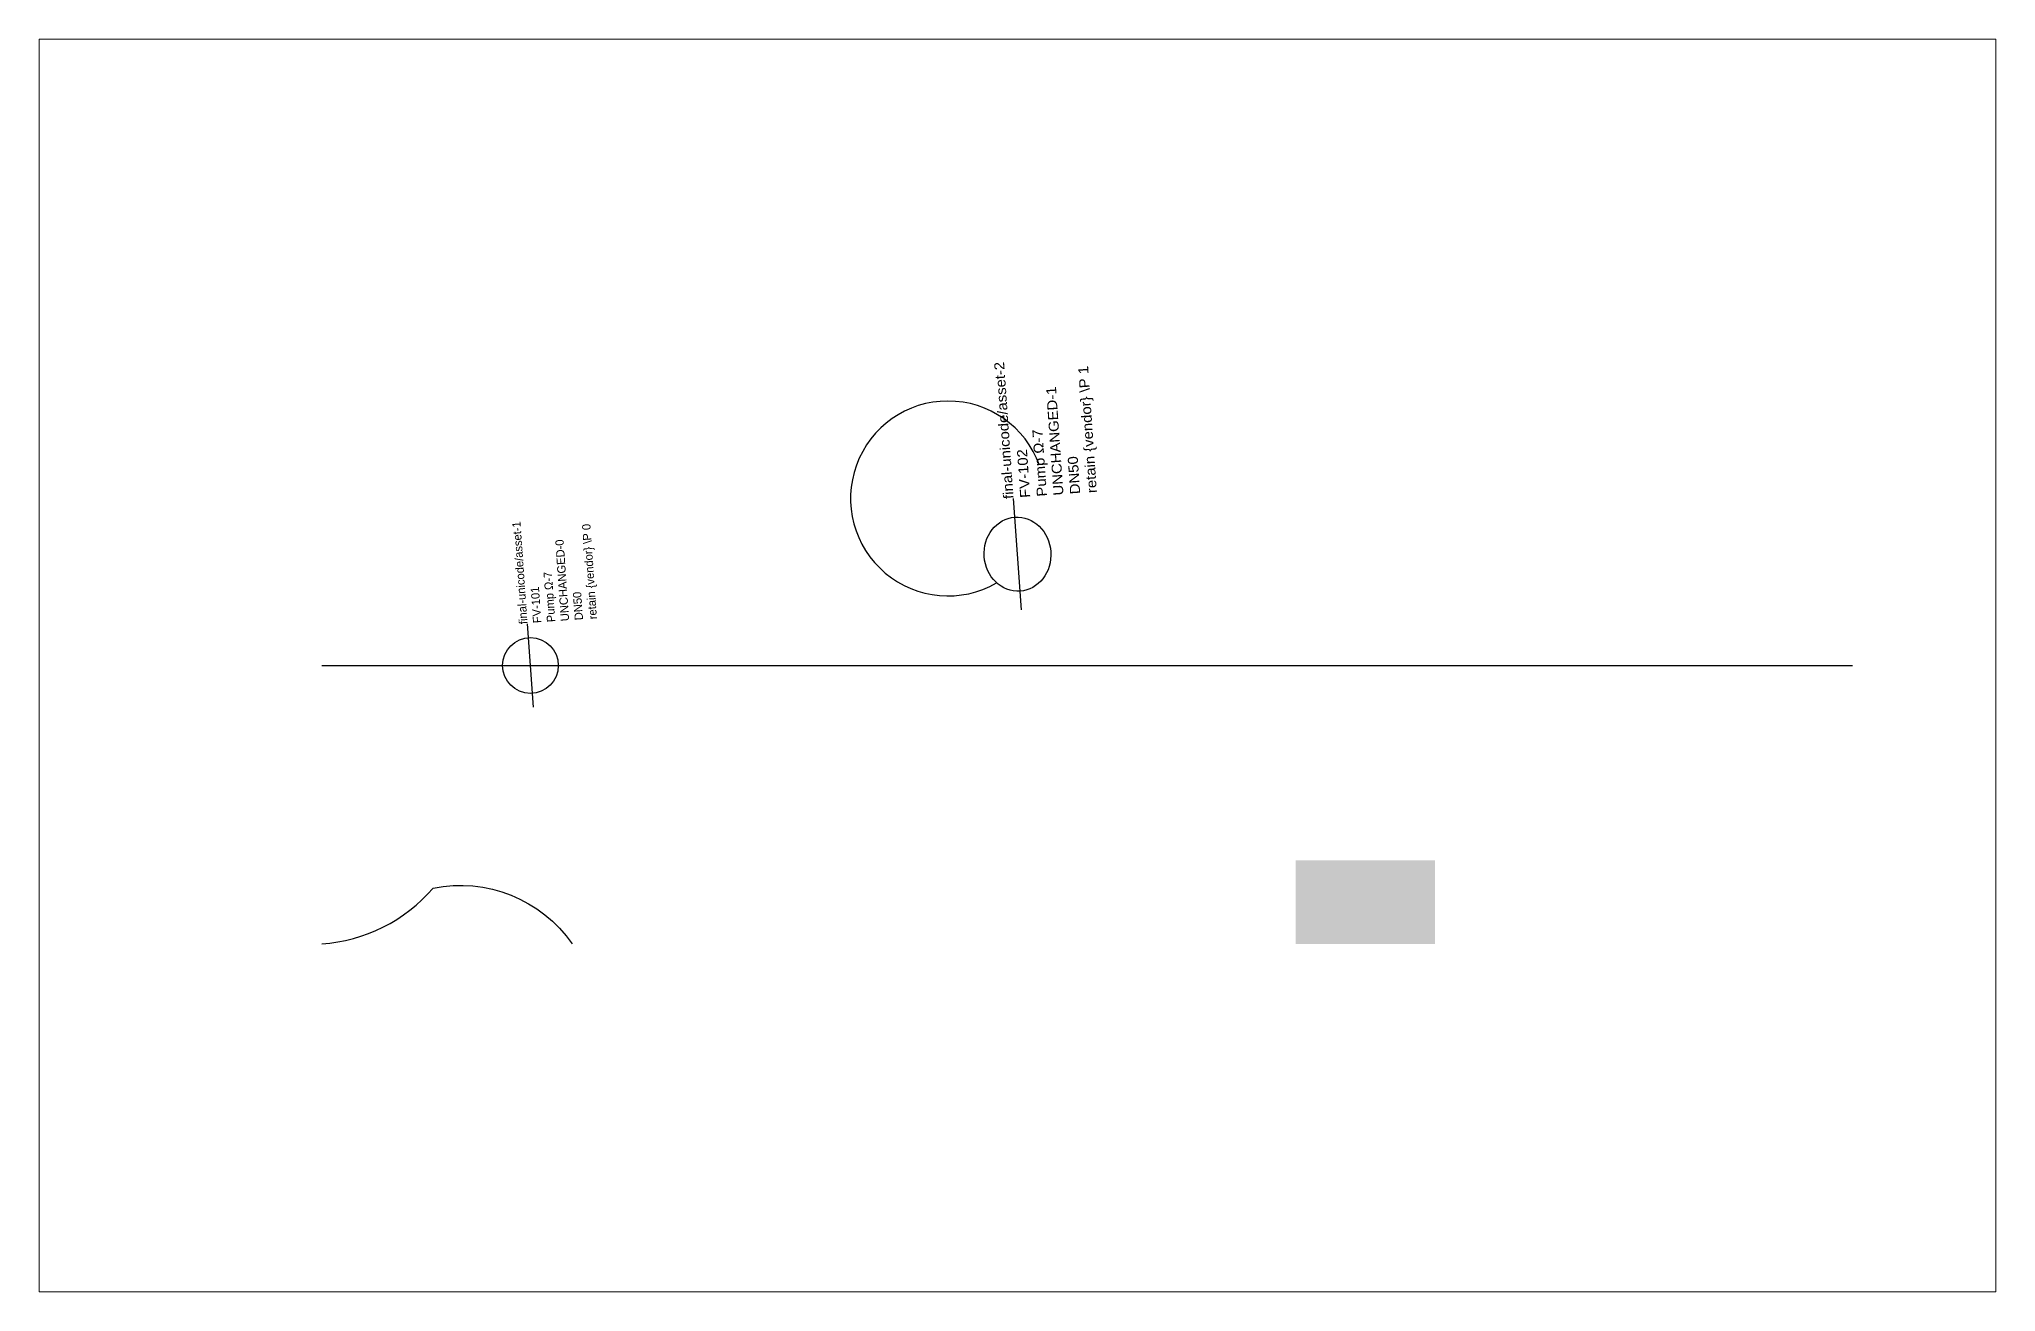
# Paper-space layout 'Final sheet' of a CAD drawing. Header units: metres. Extents: x 15 to 265, y 15 to 175.
# The model-space entities are those that its viewports show. They can reach past a viewport. Long polylines and large blocks are cut down to what shows.
import ezdxf

# ---------------------------------------------------------------- set-up
doc = ezdxf.new("R2010")
doc.units = ezdxf.units.M
doc.layers.add('LABEL', color=2, linetype='Continuous')
doc.layers.add('PIPE', color=3, linetype='Continuous')

# ---------------------------------------------------------------- blocks, each defined once
blk = doc.blocks.new('ASSET')
blk.add_line((-3, 0), (3, 0))
blk.add_circle((0, 0), 2)
at = {"layer": 'LABEL'}
for tag, p in [('ICT_ID', (3, 0)), ('TAG', (3, -1)), ('MODEL', (3, -2)), ('SERIAL', (3, -3)), ('SIZE', (3, -4)), ('VENDOR_PRIVATE', (3, -5))]:
    blk.add_attdef(tag, p, '', height=0.6, dxfattribs=at)

msp = doc.modelspace()

# ---------------------------------------------------------------- hatches: boundary and pattern name
msp.add_hatch(color=5).paths.add_polyline_path([(70, 0), (80, 0), (80, 6), (70, 6)])

# ---------------------------------------------------------------- linework, layer by layer
msp.add_lwpolyline([(0, 0, 0.2), (8, 4, -0.3), (18, 0)], format="xyb")
msp.add_arc((45, 32), 7, 20, 300)
at = {"layer": 'PIPE'}
msp.add_line((0, 20), (110, 20), dxfattribs=at)

# ---------------------------------------------------------------- block references
ref = msp.add_blockref('ASSET', (50, 28), dxfattribs=dict(at, xscale=1.3333333333333333, yscale=1.2, rotation=94))
ref.add_attrib('VENDOR_PRIVATE', 'retain {vendor} \\P 1', (55.71, 32.41), dxfattribs={"layer": 'LABEL', "height": 0.72, "rotation": 94, "oblique": 360, "width": 1.111111})
ref.add_attrib('SIZE', 'DN50', (54.51, 32.33), dxfattribs={"layer": 'LABEL', "height": 0.72, "rotation": 94, "oblique": 360, "width": 1.111111})
ref.add_attrib('SERIAL', 'UNCHANGED-1', (53.31, 32.24), dxfattribs={"layer": 'LABEL', "height": 0.72, "rotation": 94, "oblique": 360, "width": 1.111111})
ref.add_attrib('MODEL', 'Pump Ω-7', (52.12, 32.16), dxfattribs={"layer": 'LABEL', "height": 0.72, "rotation": 94, "oblique": 360, "width": 1.111111})
ref.add_attrib('TAG', 'FV-102', (50.92, 32.07), dxfattribs={"layer": 'LABEL', "height": 0.72, "rotation": 94, "oblique": 360, "width": 1.111111})
ref.add_attrib('ICT_ID', 'final-unicode/asset-2', (49.72, 31.99), dxfattribs={"layer": 'LABEL', "height": 0.72, "rotation": 94, "oblique": 360, "width": 1.111111})
at = {"layer": 'PIPE', "rotation": 94}
msp.add_blockref('ASSET', (15, 20), dxfattribs=at).add_auto_attribs({'VENDOR_PRIVATE': 'retain {vendor} \\P 0', 'SIZE': 'DN50', 'SERIAL': 'UNCHANGED-0', 'MODEL': 'Pump Ω-7', 'TAG': 'FV-101', 'ICT_ID': 'final-unicode/asset-1'})

psp = doc.layouts.new('Final sheet')

# ---------------------------------------------------------------- viewports
at = {"layer": 'VIEWPORTS'}
psp.add_viewport(center=(140, 95), size=(250, 160), view_center_point=(50, 20), view_height=90, dxfattribs=at)

doc.saveas('drawing.dxf')
